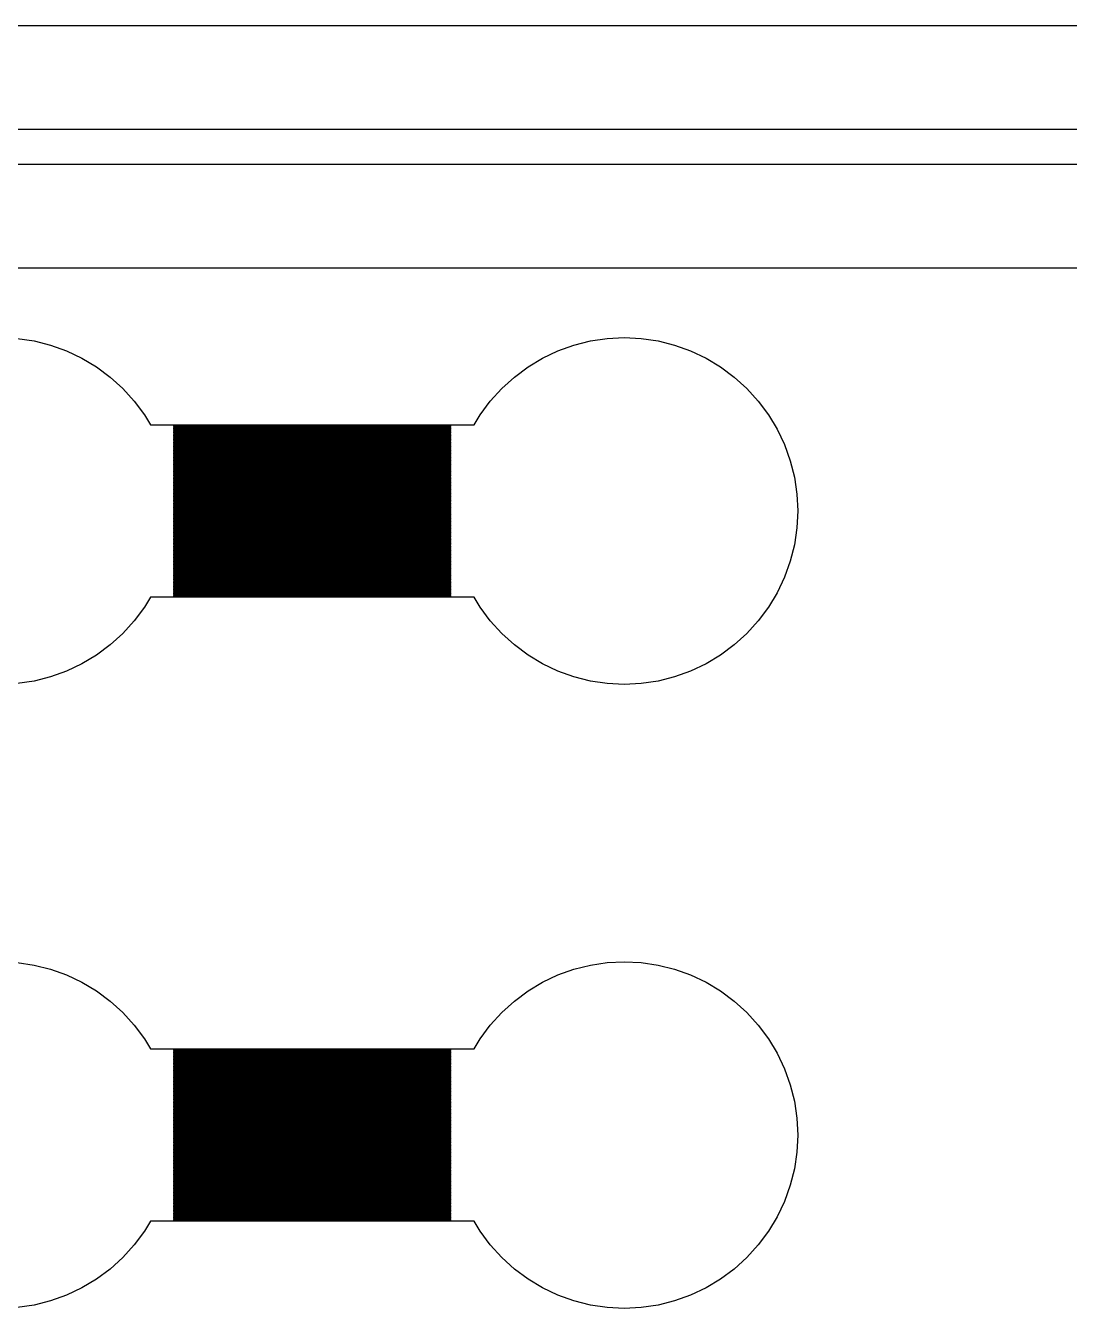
# Model space of a CAD drawing. Extents: x -16 to 132, y -40 to 113.
# Drawn here: x 41.79 to 57.18, y 57.27 to 76.18 of the extents above; entities that cross this region are included whole.
import ezdxf

# ---------------------------------------------------------------- set-up
doc = ezdxf.new("R2010")
doc.units = 0

msp = doc.modelspace()

# ---------------------------------------------------------------- linework, layer by layer
for p, q in [((-2.55649, 76.1837), (112.997, 76.1837)), ((111.463, 74.6498), (-1.0226, 74.6498)), ((-0.51129, 74.1385), (110.952, 74.1385)), ((109.418, 72.6046), (1.0226, 72.6046)), ((41.6659, 71.5697), (41.914, 71.5329)), ((41.914, 71.5329), (42.1574, 71.4719)), ((49.8766, 71.4719), (50.1199, 71.5329)), ((50.1199, 71.5329), (50.3681, 71.5697)), ((50.3681, 71.5697), (50.6187, 71.582)), ((50.6187, 71.582), (50.8693, 71.5697)), ((50.8693, 71.5697), (51.1174, 71.5329)), ((51.1174, 71.5329), (51.3608, 71.4719)), ((42.1574, 71.4719), (42.3936, 71.3874)), ((42.3936, 71.3874), (42.6204, 71.2801)), ((49.4136, 71.2801), (49.6404, 71.3874)), ((49.6404, 71.3874), (49.8766, 71.4719)), ((51.3608, 71.4719), (51.597, 71.3874)), ((51.597, 71.3874), (51.8238, 71.2801)), ((42.6204, 71.2801), (42.8356, 71.1511)), ((42.8356, 71.1511), (43.0371, 71.0017)), ((48.9969, 71.0017), (49.1984, 71.1511)), ((49.1984, 71.1511), (49.4136, 71.2801)), ((51.8238, 71.2801), (52.039, 71.1511)), ((52.039, 71.1511), (52.2405, 71.0017)), ((43.0371, 71.0017), (43.223, 70.8332)), ((48.811, 70.8332), (48.9969, 71.0017)), ((52.2405, 71.0017), (52.4264, 70.8332)), ((43.223, 70.8332), (43.3915, 70.6473)), ((48.6425, 70.6473), (48.811, 70.8332)), ((52.4264, 70.8332), (52.5949, 70.6473)), ((43.3915, 70.6473), (43.5409, 70.4458)), ((48.493, 70.4458), (48.6425, 70.6473)), ((52.5949, 70.6473), (52.7443, 70.4458)), ((43.5409, 70.4458), (43.6292, 70.2986)), ((48.4048, 70.2986), (48.493, 70.4458)), ((52.7443, 70.4458), (52.8733, 70.2306)), ((43.6292, 70.2986), (48.4048, 70.2986)), ((48.0622, 70.2884), (43.9718, 70.2884)), ((43.9718, 70.2884), (43.9718, 70.2782)), ((43.9718, 70.2782), (48.0622, 70.2782)), ((48.0622, 70.2679), (43.9718, 70.2679)), ((43.9718, 70.2679), (43.9718, 70.2577)), ((43.9718, 70.2577), (48.0622, 70.2577)), ((48.0622, 70.2475), (43.9718, 70.2475)), ((43.9718, 70.2475), (43.9718, 70.2373)), ((43.9718, 70.2373), (48.0622, 70.2373)), ((48.0622, 70.227), (43.9718, 70.227)), ((43.9718, 70.227), (43.9718, 70.2168)), ((43.9718, 70.2168), (48.0622, 70.2168)), ((48.0622, 70.2066), (43.9718, 70.2066)), ((43.9718, 70.2066), (43.9718, 70.1964)), ((43.9718, 70.1964), (48.0622, 70.1964)), ((48.0622, 70.2782), (48.0622, 70.2884)), ((48.0622, 70.2577), (48.0622, 70.2679)), ((48.0622, 70.2373), (48.0622, 70.2475)), ((48.0622, 70.2168), (48.0622, 70.227)), ((48.0622, 70.1964), (48.0622, 70.2066)), ((52.8733, 70.2306), (52.9806, 70.0038)), ((48.0622, 70.1861), (43.9718, 70.1861)), ((43.9718, 70.1861), (43.9718, 70.1759)), ((43.9718, 70.1759), (48.0622, 70.1759)), ((48.0622, 70.1657), (43.9718, 70.1657)), ((43.9718, 70.1657), (43.9718, 70.1555)), ((43.9718, 70.1555), (48.0622, 70.1555)), ((48.0622, 70.1452), (43.9718, 70.1452)), ((43.9718, 70.1452), (43.9718, 70.135)), ((43.9718, 70.135), (48.0622, 70.135)), ((48.0622, 70.1248), (43.9718, 70.1248)), ((43.9718, 70.1248), (43.9718, 70.1145)), ((43.9718, 70.1145), (48.0622, 70.1145)), ((48.0622, 70.1043), (43.9718, 70.1043)), ((43.9718, 70.1043), (43.9718, 70.0941)), ((43.9718, 70.0941), (48.0622, 70.0941)), ((48.0622, 70.0839), (43.9718, 70.0839)), ((43.9718, 70.0839), (43.9718, 70.0737)), ((43.9718, 70.0737), (48.0622, 70.0737)), ((48.0622, 70.0634), (43.9718, 70.0634)), ((43.9718, 70.0634), (43.9718, 70.0532)), ((43.9718, 70.0532), (48.0622, 70.0532)), ((48.0622, 70.043), (43.9718, 70.043)), ((43.9718, 70.043), (43.9718, 70.0327)), ((43.9718, 70.0327), (48.0622, 70.0327)), ((48.0622, 70.0225), (43.9718, 70.0225)), ((43.9718, 70.0225), (43.9718, 70.0123)), ((43.9718, 70.0123), (48.0622, 70.0123)), ((48.0622, 70.0021), (43.9718, 70.0021)), ((43.9718, 70.0021), (43.9718, 69.9918)), ((48.0622, 70.1759), (48.0622, 70.1861)), ((48.0622, 70.1555), (48.0622, 70.1657)), ((48.0622, 70.135), (48.0622, 70.1452)), ((48.0622, 70.1145), (48.0622, 70.1248)), ((48.0622, 70.0941), (48.0622, 70.1043)), ((48.0622, 70.0737), (48.0622, 70.0839)), ((48.0622, 70.0532), (48.0622, 70.0634)), ((48.0622, 70.0327), (48.0622, 70.043)), ((48.0622, 70.0123), (48.0622, 70.0225)), ((48.0622, 69.9918), (48.0622, 70.0021)), ((52.9806, 70.0038), (53.0651, 69.7676)), ((43.9718, 69.9918), (48.0622, 69.9918)), ((48.0622, 69.9816), (43.9718, 69.9816)), ((43.9718, 69.9816), (43.9718, 69.9714)), ((43.9718, 69.9714), (48.0622, 69.9714)), ((48.0622, 69.9612), (43.9718, 69.9612)), ((43.9718, 69.9612), (43.9718, 69.9509)), ((43.9718, 69.9509), (48.0622, 69.9509)), ((48.0622, 69.9407), (43.9718, 69.9407)), ((43.9718, 69.9407), (43.9718, 69.9305)), ((43.9718, 69.9305), (48.0622, 69.9305)), ((48.0622, 69.9203), (43.9718, 69.9203)), ((43.9718, 69.9203), (43.9718, 69.91)), ((43.9718, 69.91), (48.0622, 69.91)), ((48.0622, 69.8998), (43.9718, 69.8998)), ((43.9718, 69.8998), (43.9718, 69.8896)), ((43.9718, 69.8896), (48.0622, 69.8896)), ((48.0622, 69.8793), (43.9718, 69.8793)), ((43.9718, 69.8793), (43.9718, 69.8691)), ((43.9718, 69.8691), (48.0622, 69.8691)), ((48.0622, 69.8589), (43.9718, 69.8589)), ((43.9718, 69.8589), (43.9718, 69.8487)), ((43.9718, 69.8487), (48.0622, 69.8487)), ((48.0622, 69.8385), (43.9718, 69.8385)), ((43.9718, 69.8385), (43.9718, 69.8282)), ((43.9718, 69.8282), (48.0622, 69.8282)), ((48.0622, 69.818), (43.9718, 69.818)), ((43.9718, 69.818), (43.9718, 69.8078)), ((43.9718, 69.8078), (48.0622, 69.8078)), ((48.0622, 69.9714), (48.0622, 69.9816)), ((48.0622, 69.9509), (48.0622, 69.9612)), ((48.0622, 69.9305), (48.0622, 69.9407)), ((48.0622, 69.91), (48.0622, 69.9203)), ((48.0622, 69.8896), (48.0622, 69.8998)), ((48.0622, 69.8691), (48.0622, 69.8793)), ((48.0622, 69.8487), (48.0622, 69.8589)), ((48.0622, 69.8282), (48.0622, 69.8385)), ((48.0622, 69.8078), (48.0622, 69.818)), ((48.0622, 69.7975), (43.9718, 69.7975)), ((43.9718, 69.7975), (43.9718, 69.7873)), ((43.9718, 69.7873), (48.0622, 69.7873)), ((48.0622, 69.7771), (43.9718, 69.7771)), ((43.9718, 69.7771), (43.9718, 69.7669)), ((43.9718, 69.7669), (48.0622, 69.7669)), ((48.0622, 69.7567), (43.9718, 69.7567)), ((43.9718, 69.7567), (43.9718, 69.7464)), ((43.9718, 69.7464), (48.0622, 69.7464)), ((48.0622, 69.7362), (43.9718, 69.7362)), ((43.9718, 69.7362), (43.9718, 69.726)), ((43.9718, 69.726), (48.0622, 69.726)), ((48.0622, 69.7157), (43.9718, 69.7157)), ((43.9718, 69.7157), (43.9718, 69.7055)), ((43.9718, 69.7055), (48.0622, 69.7055)), ((48.0622, 69.6953), (43.9718, 69.6953)), ((43.9718, 69.6953), (43.9718, 69.6851)), ((43.9718, 69.6851), (48.0622, 69.6851)), ((48.0622, 69.6748), (43.9718, 69.6748)), ((43.9718, 69.6748), (43.9718, 69.6646)), ((43.9718, 69.6646), (48.0622, 69.6646)), ((48.0622, 69.6544), (43.9718, 69.6544)), ((43.9718, 69.6544), (43.9718, 69.6442)), ((43.9718, 69.6442), (48.0622, 69.6442)), ((48.0622, 69.6339), (43.9718, 69.6339)), ((43.9718, 69.6339), (43.9718, 69.6237)), ((43.9718, 69.6237), (48.0622, 69.6237)), ((48.0622, 69.7873), (48.0622, 69.7975)), ((48.0622, 69.7669), (48.0622, 69.7771)), ((48.0622, 69.7464), (48.0622, 69.7567)), ((48.0622, 69.726), (48.0622, 69.7362)), ((48.0622, 69.7055), (48.0622, 69.7157)), ((48.0622, 69.6851), (48.0622, 69.6953)), ((48.0622, 69.6646), (48.0622, 69.6748)), ((48.0622, 69.6442), (48.0622, 69.6544)), ((48.0622, 69.6237), (48.0622, 69.6339)), ((53.0651, 69.7676), (53.1261, 69.5242)), ((48.0622, 69.6135), (43.9718, 69.6135)), ((43.9718, 69.6135), (43.9718, 69.6032)), ((43.9718, 69.6032), (48.0622, 69.6032)), ((48.0622, 69.593), (43.9718, 69.593)), ((43.9718, 69.593), (43.9718, 69.5828)), ((43.9718, 69.5828), (48.0622, 69.5828)), ((48.0622, 69.5726), (43.9718, 69.5726)), ((43.9718, 69.5726), (43.9718, 69.5623)), ((43.9718, 69.5623), (48.0622, 69.5623)), ((48.0622, 69.5521), (43.9718, 69.5521)), ((43.9718, 69.5521), (43.9718, 69.5419)), ((43.9718, 69.5419), (48.0622, 69.5419)), ((48.0622, 69.5317), (43.9718, 69.5317)), ((43.9718, 69.5317), (43.9718, 69.5214)), ((43.9718, 69.5214), (48.0622, 69.5214)), ((48.0622, 69.5112), (43.9718, 69.5112)), ((43.9718, 69.5112), (43.9718, 69.501)), ((43.9718, 69.501), (48.0622, 69.501)), ((48.0622, 69.4908), (43.9718, 69.4908)), ((43.9718, 69.4908), (43.9718, 69.4805)), ((43.9718, 69.4805), (48.0622, 69.4805)), ((48.0622, 69.4703), (43.9718, 69.4703)), ((43.9718, 69.4703), (43.9718, 69.4601)), ((43.9718, 69.4601), (48.0622, 69.4601)), ((48.0622, 69.4499), (43.9718, 69.4499)), ((43.9718, 69.4499), (43.9718, 69.4397)), ((43.9718, 69.4397), (48.0622, 69.4397)), ((48.0622, 69.6032), (48.0622, 69.6135)), ((48.0622, 69.5828), (48.0622, 69.593)), ((48.0622, 69.5623), (48.0622, 69.5726)), ((48.0622, 69.5419), (48.0622, 69.5521)), ((48.0622, 69.5214), (48.0622, 69.5317)), ((48.0622, 69.501), (48.0622, 69.5112)), ((48.0622, 69.4805), (48.0622, 69.4908)), ((48.0622, 69.4601), (48.0622, 69.4703)), ((48.0622, 69.4397), (48.0622, 69.4499)), ((53.1261, 69.5242), (53.1629, 69.2761)), ((48.0622, 69.4294), (43.9718, 69.4294)), ((43.9718, 69.4294), (43.9718, 69.4192)), ((43.9718, 69.4192), (48.0622, 69.4192)), ((48.0622, 69.409), (43.9718, 69.409)), ((43.9718, 69.409), (43.9718, 69.3987)), ((43.9718, 69.3987), (48.0622, 69.3987)), ((48.0622, 69.3885), (43.9718, 69.3885)), ((43.9718, 69.3885), (43.9718, 69.3783)), ((43.9718, 69.3783), (48.0622, 69.3783)), ((48.0622, 69.3681), (43.9718, 69.3681)), ((43.9718, 69.3681), (43.9718, 69.3578)), ((43.9718, 69.3578), (48.0622, 69.3578)), ((48.0622, 69.3476), (43.9718, 69.3476)), ((43.9718, 69.3476), (43.9718, 69.3374)), ((43.9718, 69.3374), (48.0622, 69.3374)), ((48.0622, 69.3272), (43.9718, 69.3272)), ((43.9718, 69.3272), (43.9718, 69.3169)), ((43.9718, 69.3169), (48.0622, 69.3169)), ((48.0622, 69.3067), (43.9718, 69.3067)), ((43.9718, 69.3067), (43.9718, 69.2965)), ((43.9718, 69.2965), (48.0622, 69.2965)), ((48.0622, 69.2862), (43.9718, 69.2862)), ((43.9718, 69.2862), (43.9718, 69.276)), ((43.9718, 69.276), (48.0622, 69.276)), ((48.0622, 69.2658), (43.9718, 69.2658)), ((43.9718, 69.2658), (43.9718, 69.2556)), ((43.9718, 69.2556), (48.0622, 69.2556)), ((48.0622, 69.2453), (43.9718, 69.2453)), ((43.9718, 69.2453), (43.9718, 69.2351)), ((48.0622, 69.4192), (48.0622, 69.4294)), ((48.0622, 69.3987), (48.0622, 69.409)), ((48.0622, 69.3783), (48.0622, 69.3885)), ((48.0622, 69.3578), (48.0622, 69.3681)), ((48.0622, 69.3374), (48.0622, 69.3476)), ((48.0622, 69.3169), (48.0622, 69.3272)), ((48.0622, 69.2965), (48.0622, 69.3067)), ((48.0622, 69.276), (48.0622, 69.2862)), ((48.0622, 69.2556), (48.0622, 69.2658)), ((48.0622, 69.2351), (48.0622, 69.2453)), ((53.1629, 69.2761), (53.1752, 69.0255)), ((43.9718, 69.2351), (48.0622, 69.2351)), ((48.0622, 69.2249), (43.9718, 69.2249)), ((43.9718, 69.2249), (43.9718, 69.2147)), ((43.9718, 69.2147), (48.0622, 69.2147)), ((48.0622, 69.2044), (43.9718, 69.2044)), ((43.9718, 69.2044), (43.9718, 69.1942)), ((43.9718, 69.1942), (48.0622, 69.1942)), ((48.0622, 69.184), (43.9718, 69.184)), ((43.9718, 69.184), (43.9718, 69.1738)), ((43.9718, 69.1738), (48.0622, 69.1738)), ((48.0622, 69.1635), (43.9718, 69.1635)), ((43.9718, 69.1635), (43.9718, 69.1533)), ((43.9718, 69.1533), (48.0622, 69.1533)), ((48.0622, 69.1431), (43.9718, 69.1431)), ((43.9718, 69.1431), (43.9718, 69.1329)), ((43.9718, 69.1329), (48.0622, 69.1329)), ((48.0622, 69.1226), (43.9718, 69.1226)), ((43.9718, 69.1226), (43.9718, 69.1124)), ((43.9718, 69.1124), (48.0622, 69.1124)), ((48.0622, 69.1022), (43.9718, 69.1022)), ((43.9718, 69.1022), (43.9718, 69.0919)), ((43.9718, 69.0919), (48.0622, 69.0919)), ((48.0622, 69.0817), (43.9718, 69.0817)), ((43.9718, 69.0817), (43.9718, 69.0715)), ((43.9718, 69.0715), (48.0622, 69.0715)), ((48.0622, 69.0613), (43.9718, 69.0613)), ((43.9718, 69.0613), (43.9718, 69.0511)), ((43.9718, 69.0511), (48.0622, 69.0511)), ((48.0622, 69.2147), (48.0622, 69.2249)), ((48.0622, 69.1942), (48.0622, 69.2044)), ((48.0622, 69.1738), (48.0622, 69.184)), ((48.0622, 69.1533), (48.0622, 69.1635)), ((48.0622, 69.1329), (48.0622, 69.1431)), ((48.0622, 69.1124), (48.0622, 69.1226)), ((48.0622, 69.0919), (48.0622, 69.1022)), ((48.0622, 69.0715), (48.0622, 69.0817)), ((48.0622, 69.0511), (48.0622, 69.0613)), ((48.0622, 69.0408), (43.9718, 69.0408)), ((43.9718, 69.0408), (43.9718, 69.0306)), ((43.9718, 69.0306), (48.0622, 69.0306)), ((48.0622, 69.0204), (43.9718, 69.0204)), ((43.9718, 69.0204), (43.9718, 69.0101)), ((43.9718, 69.0101), (48.0622, 69.0101)), ((48.0622, 68.9999), (43.9718, 68.9999)), ((43.9718, 68.9999), (43.9718, 68.9897)), ((43.9718, 68.9897), (48.0622, 68.9897)), ((48.0622, 68.9795), (43.9718, 68.9795)), ((43.9718, 68.9795), (43.9718, 68.9693)), ((43.9718, 68.9693), (48.0622, 68.9693)), ((48.0622, 68.959), (43.9718, 68.959)), ((43.9718, 68.959), (43.9718, 68.9488)), ((43.9718, 68.9488), (48.0622, 68.9488)), ((48.0622, 68.9386), (43.9718, 68.9386)), ((43.9718, 68.9386), (43.9718, 68.9284)), ((43.9718, 68.9284), (48.0622, 68.9284)), ((48.0622, 68.9181), (43.9718, 68.9181)), ((43.9718, 68.9181), (43.9718, 68.9079)), ((43.9718, 68.9079), (48.0622, 68.9079)), ((48.0622, 68.8977), (43.9718, 68.8977)), ((43.9718, 68.8977), (43.9718, 68.8875)), ((43.9718, 68.8875), (48.0622, 68.8875)), ((48.0622, 68.8772), (43.9718, 68.8772)), ((43.9718, 68.8772), (43.9718, 68.867)), ((43.9718, 68.867), (48.0622, 68.867)), ((48.0622, 69.0306), (48.0622, 69.0408)), ((48.0622, 69.0101), (48.0622, 69.0204)), ((48.0622, 68.9897), (48.0622, 68.9999)), ((48.0622, 68.9693), (48.0622, 68.9795)), ((48.0622, 68.9488), (48.0622, 68.959)), ((48.0622, 68.9284), (48.0622, 68.9386)), ((48.0622, 68.9079), (48.0622, 68.9181)), ((48.0622, 68.8875), (48.0622, 68.8977)), ((48.0622, 68.867), (48.0622, 68.8772)), ((53.1752, 69.0255), (53.1629, 68.7749)), ((48.0622, 68.8568), (43.9718, 68.8568)), ((43.9718, 68.8568), (43.9718, 68.8465)), ((43.9718, 68.8465), (48.0622, 68.8465)), ((48.0622, 68.8363), (43.9718, 68.8363)), ((43.9718, 68.8363), (43.9718, 68.8261)), ((43.9718, 68.8261), (48.0622, 68.8261)), ((48.0622, 68.8159), (43.9718, 68.8159)), ((43.9718, 68.8159), (43.9718, 68.8056)), ((43.9718, 68.8056), (48.0622, 68.8056)), ((48.0622, 68.7954), (43.9718, 68.7954)), ((43.9718, 68.7954), (43.9718, 68.7852)), ((43.9718, 68.7852), (48.0622, 68.7852)), ((48.0622, 68.775), (43.9718, 68.775)), ((43.9718, 68.775), (43.9718, 68.7647)), ((43.9718, 68.7647), (48.0622, 68.7647)), ((48.0622, 68.7545), (43.9718, 68.7545)), ((43.9718, 68.7545), (43.9718, 68.7443)), ((43.9718, 68.7443), (48.0622, 68.7443)), ((48.0622, 68.7341), (43.9718, 68.7341)), ((43.9718, 68.7341), (43.9718, 68.7238)), ((43.9718, 68.7238), (48.0622, 68.7238)), ((48.0622, 68.7136), (43.9718, 68.7136)), ((43.9718, 68.7136), (43.9718, 68.7034)), ((43.9718, 68.7034), (48.0622, 68.7034)), ((48.0622, 68.6931), (43.9718, 68.6931)), ((43.9718, 68.6931), (43.9718, 68.6829)), ((43.9718, 68.6829), (48.0622, 68.6829)), ((48.0622, 68.8465), (48.0622, 68.8568)), ((48.0622, 68.8261), (48.0622, 68.8363)), ((48.0622, 68.8056), (48.0622, 68.8159)), ((48.0622, 68.7852), (48.0622, 68.7954)), ((48.0622, 68.7647), (48.0622, 68.775)), ((48.0622, 68.7443), (48.0622, 68.7545)), ((48.0622, 68.7238), (48.0622, 68.7341)), ((48.0622, 68.7034), (48.0622, 68.7136)), ((48.0622, 68.6829), (48.0622, 68.6931)), ((53.1629, 68.7749), (53.1261, 68.5267)), ((48.0622, 68.6727), (43.9718, 68.6727)), ((43.9718, 68.6727), (43.9718, 68.6625)), ((43.9718, 68.6625), (48.0622, 68.6625)), ((48.0622, 68.6523), (43.9718, 68.6523)), ((43.9718, 68.6523), (43.9718, 68.642)), ((43.9718, 68.642), (48.0622, 68.642)), ((48.0622, 68.6318), (43.9718, 68.6318)), ((43.9718, 68.6318), (43.9718, 68.6216)), ((43.9718, 68.6216), (48.0622, 68.6216)), ((48.0622, 68.6113), (43.9718, 68.6113)), ((43.9718, 68.6113), (43.9718, 68.6011)), ((43.9718, 68.6011), (48.0622, 68.6011)), ((48.0622, 68.5909), (43.9718, 68.5909)), ((43.9718, 68.5909), (43.9718, 68.5807)), ((43.9718, 68.5807), (48.0622, 68.5807)), ((48.0622, 68.5704), (43.9718, 68.5704)), ((43.9718, 68.5704), (43.9718, 68.5602)), ((43.9718, 68.5602), (48.0622, 68.5602)), ((48.0622, 68.55), (43.9718, 68.55)), ((43.9718, 68.55), (43.9718, 68.5398)), ((43.9718, 68.5398), (48.0622, 68.5398)), ((48.0622, 68.5295), (43.9718, 68.5295)), ((43.9718, 68.5295), (43.9718, 68.5193)), ((43.9718, 68.5193), (48.0622, 68.5193)), ((48.0622, 68.5091), (43.9718, 68.5091)), ((43.9718, 68.5091), (43.9718, 68.4989)), ((43.9718, 68.4989), (48.0622, 68.4989)), ((48.0622, 68.4886), (43.9718, 68.4886)), ((43.9718, 68.4886), (43.9718, 68.4784)), ((48.0622, 68.6625), (48.0622, 68.6727)), ((48.0622, 68.642), (48.0622, 68.6523)), ((48.0622, 68.6216), (48.0622, 68.6318)), ((48.0622, 68.6011), (48.0622, 68.6113)), ((48.0622, 68.5807), (48.0622, 68.5909)), ((48.0622, 68.5602), (48.0622, 68.5704)), ((48.0622, 68.5398), (48.0622, 68.55)), ((48.0622, 68.5193), (48.0622, 68.5295)), ((48.0622, 68.4989), (48.0622, 68.5091)), ((48.0622, 68.4784), (48.0622, 68.4886)), ((53.1261, 68.5267), (53.0651, 68.2834)), ((43.9718, 68.4784), (48.0622, 68.4784)), ((48.0622, 68.4682), (43.9718, 68.4682)), ((43.9718, 68.4682), (43.9718, 68.458)), ((43.9718, 68.458), (48.0622, 68.458)), ((48.0622, 68.4477), (43.9718, 68.4477)), ((43.9718, 68.4477), (43.9718, 68.4375)), ((43.9718, 68.4375), (48.0622, 68.4375)), ((48.0622, 68.4273), (43.9718, 68.4273)), ((43.9718, 68.4273), (43.9718, 68.4171)), ((43.9718, 68.4171), (48.0622, 68.4171)), ((48.0622, 68.4068), (43.9718, 68.4068)), ((43.9718, 68.4068), (43.9718, 68.3966)), ((43.9718, 68.3966), (48.0622, 68.3966)), ((48.0622, 68.3864), (43.9718, 68.3864)), ((43.9718, 68.3864), (43.9718, 68.3761)), ((43.9718, 68.3761), (48.0622, 68.3761)), ((48.0622, 68.3659), (43.9718, 68.3659)), ((43.9718, 68.3659), (43.9718, 68.3557)), ((43.9718, 68.3557), (48.0622, 68.3557)), ((48.0622, 68.3455), (43.9718, 68.3455)), ((43.9718, 68.3455), (43.9718, 68.3353)), ((43.9718, 68.3353), (48.0622, 68.3353)), ((48.0622, 68.325), (43.9718, 68.325)), ((43.9718, 68.325), (43.9718, 68.3148)), ((43.9718, 68.3148), (48.0622, 68.3148)), ((48.0622, 68.3046), (43.9718, 68.3046)), ((43.9718, 68.3046), (43.9718, 68.2943)), ((48.0622, 68.458), (48.0622, 68.4682)), ((48.0622, 68.4375), (48.0622, 68.4477)), ((48.0622, 68.4171), (48.0622, 68.4273)), ((48.0622, 68.3966), (48.0622, 68.4068)), ((48.0622, 68.3761), (48.0622, 68.3864)), ((48.0622, 68.3557), (48.0622, 68.3659)), ((48.0622, 68.3353), (48.0622, 68.3455)), ((48.0622, 68.3148), (48.0622, 68.325)), ((48.0622, 68.2943), (48.0622, 68.3046)), ((43.9718, 68.2943), (48.0622, 68.2943)), ((48.0622, 68.2841), (43.9718, 68.2841)), ((43.9718, 68.2841), (43.9718, 68.2739)), ((43.9718, 68.2739), (48.0622, 68.2739)), ((48.0622, 68.2637), (43.9718, 68.2637)), ((43.9718, 68.2637), (43.9718, 68.2534)), ((43.9718, 68.2534), (48.0622, 68.2534)), ((48.0622, 68.2432), (43.9718, 68.2432)), ((43.9718, 68.2432), (43.9718, 68.233)), ((43.9718, 68.233), (48.0622, 68.233)), ((48.0622, 68.2228), (43.9718, 68.2228)), ((43.9718, 68.2228), (43.9718, 68.2125)), ((43.9718, 68.2125), (48.0622, 68.2125)), ((48.0622, 68.2023), (43.9718, 68.2023)), ((43.9718, 68.2023), (43.9718, 68.1921)), ((43.9718, 68.1921), (48.0622, 68.1921)), ((48.0622, 68.1819), (43.9718, 68.1819)), ((43.9718, 68.1819), (43.9718, 68.1716)), ((43.9718, 68.1716), (48.0622, 68.1716)), ((48.0622, 68.1614), (43.9718, 68.1614)), ((43.9718, 68.1614), (43.9718, 68.1512)), ((43.9718, 68.1512), (48.0622, 68.1512)), ((48.0622, 68.141), (43.9718, 68.141)), ((43.9718, 68.141), (43.9718, 68.1307)), ((43.9718, 68.1307), (48.0622, 68.1307)), ((48.0622, 68.1205), (43.9718, 68.1205)), ((43.9718, 68.1205), (43.9718, 68.1103)), ((43.9718, 68.1103), (48.0622, 68.1103)), ((48.0622, 68.2739), (48.0622, 68.2841)), ((48.0622, 68.2534), (48.0622, 68.2637)), ((48.0622, 68.233), (48.0622, 68.2432)), ((48.0622, 68.2125), (48.0622, 68.2228)), ((48.0622, 68.1921), (48.0622, 68.2023)), ((48.0622, 68.1716), (48.0622, 68.1819)), ((48.0622, 68.1512), (48.0622, 68.1614)), ((48.0622, 68.1307), (48.0622, 68.141)), ((48.0622, 68.1103), (48.0622, 68.1205)), ((53.0651, 68.2834), (52.9806, 68.0472)), ((48.0622, 68.1), (43.9718, 68.1)), ((43.9718, 68.1), (43.9718, 68.0898)), ((43.9718, 68.0898), (48.0622, 68.0898)), ((48.0622, 68.0796), (43.9718, 68.0796)), ((43.9718, 68.0796), (43.9718, 68.0694)), ((43.9718, 68.0694), (48.0622, 68.0694)), ((48.0622, 68.0591), (43.9718, 68.0591)), ((43.9718, 68.0591), (43.9718, 68.0489)), ((43.9718, 68.0489), (48.0622, 68.0489)), ((48.0622, 68.0387), (43.9718, 68.0387)), ((43.9718, 68.0387), (43.9718, 68.0285)), ((43.9718, 68.0285), (48.0622, 68.0285)), ((48.0622, 68.0182), (43.9718, 68.0182)), ((43.9718, 68.0182), (43.9718, 68.008)), ((43.9718, 68.008), (48.0622, 68.008)), ((48.0622, 67.9978), (43.9718, 67.9978)), ((43.9718, 67.9978), (43.9718, 67.9875)), ((43.9718, 67.9875), (48.0622, 67.9875)), ((48.0622, 67.9773), (43.9718, 67.9773)), ((43.9718, 67.9773), (43.9718, 67.9671)), ((43.9718, 67.9671), (48.0622, 67.9671)), ((48.0622, 67.9569), (43.9718, 67.9569)), ((43.9718, 67.9569), (43.9718, 67.9467)), ((43.9718, 67.9467), (48.0622, 67.9467)), ((48.0622, 67.9364), (43.9718, 67.9364)), ((43.9718, 67.9364), (43.9718, 67.9262)), ((43.9718, 67.9262), (48.0622, 67.9262)), ((48.0622, 67.916), (43.9718, 67.916)), ((43.9718, 67.916), (43.9718, 67.9058)), ((48.0622, 68.0898), (48.0622, 68.1)), ((48.0622, 68.0694), (48.0622, 68.0796)), ((48.0622, 68.0489), (48.0622, 68.0591)), ((48.0622, 68.0285), (48.0622, 68.0387)), ((48.0622, 68.008), (48.0622, 68.0182)), ((48.0622, 67.9875), (48.0622, 67.9978)), ((48.0622, 67.9671), (48.0622, 67.9773)), ((48.0622, 67.9467), (48.0622, 67.9569)), ((48.0622, 67.9262), (48.0622, 67.9364)), ((48.0622, 67.9058), (48.0622, 67.916)), ((52.9806, 68.0472), (52.8733, 67.8204)), ((43.6292, 67.7524), (43.5409, 67.6052)), ((48.4048, 67.7524), (43.6292, 67.7524)), ((43.9718, 67.9058), (48.0622, 67.9058)), ((48.0622, 67.8955), (43.9718, 67.8955)), ((43.9718, 67.8955), (43.9718, 67.8853)), ((43.9718, 67.8853), (48.0622, 67.8853)), ((48.0622, 67.8751), (43.9718, 67.8751)), ((43.9718, 67.8751), (43.9718, 67.8649)), ((43.9718, 67.8649), (48.0622, 67.8649)), ((48.0622, 67.8546), (43.9718, 67.8546)), ((43.9718, 67.8546), (43.9718, 67.8444)), ((43.9718, 67.8444), (48.0622, 67.8444)), ((48.0622, 67.8342), (43.9718, 67.8342)), ((43.9718, 67.8342), (43.9718, 67.8239)), ((43.9718, 67.8239), (48.0622, 67.8239)), ((48.0622, 67.8137), (43.9718, 67.8137)), ((43.9718, 67.8137), (43.9718, 67.8035)), ((43.9718, 67.8035), (48.0622, 67.8035)), ((48.0622, 67.7933), (43.9718, 67.7933)), ((43.9718, 67.7933), (43.9718, 67.783)), ((43.9718, 67.783), (48.0622, 67.783)), ((48.0622, 67.7728), (43.9718, 67.7728)), ((43.9718, 67.7728), (43.9718, 67.7626)), ((43.9718, 67.7626), (48.0622, 67.7626)), ((48.0622, 67.8853), (48.0622, 67.8955)), ((48.0622, 67.8649), (48.0622, 67.8751)), ((48.0622, 67.8444), (48.0622, 67.8546)), ((48.0622, 67.8239), (48.0622, 67.8342)), ((48.0622, 67.8035), (48.0622, 67.8137)), ((48.0622, 67.783), (48.0622, 67.7933)), ((48.0622, 67.7626), (48.0622, 67.7728)), ((48.493, 67.6052), (48.4048, 67.7524)), ((52.8733, 67.8204), (52.7443, 67.6052)), ((43.5409, 67.6052), (43.3915, 67.4037)), ((48.6425, 67.4037), (48.493, 67.6052)), ((52.7443, 67.6052), (52.5949, 67.4037)), ((43.3915, 67.4037), (43.223, 67.2178)), ((48.811, 67.2178), (48.6425, 67.4037)), ((52.5949, 67.4037), (52.4264, 67.2178)), ((43.223, 67.2178), (43.0371, 67.0493)), ((48.9969, 67.0493), (48.811, 67.2178)), ((52.4264, 67.2178), (52.2405, 67.0493)), ((43.0371, 67.0493), (42.8356, 66.8999)), ((49.1984, 66.8999), (48.9969, 67.0493)), ((52.2405, 67.0493), (52.039, 66.8999)), ((42.8356, 66.8999), (42.6204, 66.7709)), ((49.4136, 66.7709), (49.1984, 66.8999)), ((52.039, 66.8999), (51.8238, 66.7709)), ((42.3936, 66.6636), (42.1574, 66.5791)), ((42.6204, 66.7709), (42.3936, 66.6636)), ((49.6404, 66.6636), (49.4136, 66.7709)), ((49.8766, 66.5791), (49.6404, 66.6636)), ((51.597, 66.6636), (51.3608, 66.5791)), ((51.8238, 66.7709), (51.597, 66.6636)), ((41.914, 66.5181), (41.6659, 66.4813)), ((42.1574, 66.5791), (41.914, 66.5181)), ((50.1199, 66.5181), (49.8766, 66.5791)), ((50.3681, 66.4813), (50.1199, 66.5181)), ((50.6187, 66.469), (50.3681, 66.4813)), ((50.8693, 66.4813), (50.6187, 66.469)), ((51.1174, 66.5181), (50.8693, 66.4813)), ((51.3608, 66.5791), (51.1174, 66.5181)), ((41.6659, 62.3663), (41.914, 62.3295)), ((41.914, 62.3295), (42.1574, 62.2685)), ((42.1574, 62.2685), (42.3936, 62.184)), ((49.6404, 62.184), (49.8766, 62.2685)), ((49.8766, 62.2685), (50.1199, 62.3295)), ((50.1199, 62.3295), (50.3681, 62.3663)), ((50.3681, 62.3663), (50.6187, 62.3786)), ((50.6187, 62.3786), (50.8693, 62.3663)), ((50.8693, 62.3663), (51.1174, 62.3295)), ((51.1174, 62.3295), (51.3608, 62.2685)), ((51.3608, 62.2685), (51.597, 62.184)), ((42.3936, 62.184), (42.6204, 62.0767)), ((42.6204, 62.0767), (42.8356, 61.9477)), ((49.1984, 61.9477), (49.4136, 62.0767)), ((49.4136, 62.0767), (49.6404, 62.184)), ((51.597, 62.184), (51.8238, 62.0767)), ((51.8238, 62.0767), (52.039, 61.9477)), ((42.8356, 61.9477), (43.0371, 61.7983)), ((48.9969, 61.7983), (49.1984, 61.9477)), ((52.039, 61.9477), (52.2405, 61.7983)), ((43.0371, 61.7983), (43.223, 61.6298)), ((48.811, 61.6298), (48.9969, 61.7983)), ((52.2405, 61.7983), (52.4264, 61.6298)), ((43.223, 61.6298), (43.3915, 61.4439)), ((48.6425, 61.4439), (48.811, 61.6298)), ((52.4264, 61.6298), (52.5949, 61.4439)), ((43.3915, 61.4439), (43.5409, 61.2424)), ((48.493, 61.2424), (48.6425, 61.4439)), ((52.5949, 61.4439), (52.7443, 61.2424)), ((43.5409, 61.2424), (43.6292, 61.0952)), ((48.4048, 61.0952), (48.493, 61.2424)), ((52.7443, 61.2424), (52.8733, 61.0272)), ((43.6292, 61.0952), (48.4048, 61.0952)), ((48.0622, 61.085), (43.9718, 61.085)), ((43.9718, 61.085), (43.9718, 61.0748)), ((43.9718, 61.0748), (48.0622, 61.0748)), ((48.0622, 61.0645), (43.9718, 61.0645)), ((43.9718, 61.0645), (43.9718, 61.0543)), ((43.9718, 61.0543), (48.0622, 61.0543)), ((48.0622, 61.0441), (43.9718, 61.0441)), ((43.9718, 61.0441), (43.9718, 61.0339)), ((43.9718, 61.0339), (48.0622, 61.0339)), ((48.0622, 61.0236), (43.9718, 61.0236)), ((43.9718, 61.0236), (43.9718, 61.0134)), ((43.9718, 61.0134), (48.0622, 61.0134)), ((48.0622, 61.0032), (43.9718, 61.0032)), ((43.9718, 61.0032), (43.9718, 60.993)), ((43.9718, 60.993), (48.0622, 60.993)), ((48.0622, 60.9827), (43.9718, 60.9827)), ((43.9718, 60.9827), (43.9718, 60.9725)), ((43.9718, 60.9725), (48.0622, 60.9725)), ((48.0622, 60.9623), (43.9718, 60.9623)), ((43.9718, 60.9623), (43.9718, 60.9521)), ((43.9718, 60.9521), (48.0622, 60.9521)), ((48.0622, 60.9418), (43.9718, 60.9418)), ((43.9718, 60.9418), (43.9718, 60.9316)), ((43.9718, 60.9316), (48.0622, 60.9316)), ((48.0622, 60.9214), (43.9718, 60.9214)), ((43.9718, 60.9214), (43.9718, 60.9111)), ((48.0622, 61.0748), (48.0622, 61.085)), ((48.0622, 61.0543), (48.0622, 61.0645)), ((48.0622, 61.0339), (48.0622, 61.0441)), ((48.0622, 61.0134), (48.0622, 61.0236)), ((48.0622, 60.993), (48.0622, 61.0032)), ((48.0622, 60.9725), (48.0622, 60.9827)), ((48.0622, 60.9521), (48.0622, 60.9623)), ((48.0622, 60.9316), (48.0622, 60.9418)), ((48.0622, 60.9111), (48.0622, 60.9214)), ((52.8733, 61.0272), (52.9806, 60.8004)), ((43.9718, 60.9111), (48.0622, 60.9111)), ((48.0622, 60.9009), (43.9718, 60.9009)), ((43.9718, 60.9009), (43.9718, 60.8907)), ((43.9718, 60.8907), (48.0622, 60.8907)), ((48.0622, 60.8805), (43.9718, 60.8805)), ((43.9718, 60.8805), (43.9718, 60.8703)), ((43.9718, 60.8703), (48.0622, 60.8703)), ((48.0622, 60.86), (43.9718, 60.86)), ((43.9718, 60.86), (43.9718, 60.8498)), ((43.9718, 60.8498), (48.0622, 60.8498)), ((48.0622, 60.8396), (43.9718, 60.8396)), ((43.9718, 60.8396), (43.9718, 60.8293)), ((43.9718, 60.8293), (48.0622, 60.8293)), ((48.0622, 60.8191), (43.9718, 60.8191)), ((43.9718, 60.8191), (43.9718, 60.8089)), ((43.9718, 60.8089), (48.0622, 60.8089)), ((48.0622, 60.7987), (43.9718, 60.7987)), ((43.9718, 60.7987), (43.9718, 60.7884)), ((43.9718, 60.7884), (48.0622, 60.7884)), ((48.0622, 60.7782), (43.9718, 60.7782)), ((43.9718, 60.7782), (43.9718, 60.768)), ((43.9718, 60.768), (48.0622, 60.768)), ((48.0622, 60.7578), (43.9718, 60.7578)), ((43.9718, 60.7578), (43.9718, 60.7475)), ((43.9718, 60.7475), (48.0622, 60.7475)), ((48.0622, 60.7373), (43.9718, 60.7373)), ((43.9718, 60.7373), (43.9718, 60.7271)), ((48.0622, 60.8907), (48.0622, 60.9009)), ((48.0622, 60.8703), (48.0622, 60.8805)), ((48.0622, 60.8498), (48.0622, 60.86)), ((48.0622, 60.8293), (48.0622, 60.8396)), ((48.0622, 60.8089), (48.0622, 60.8191)), ((48.0622, 60.7884), (48.0622, 60.7987)), ((48.0622, 60.768), (48.0622, 60.7782)), ((48.0622, 60.7475), (48.0622, 60.7578)), ((48.0622, 60.7271), (48.0622, 60.7373)), ((52.9806, 60.8004), (53.0651, 60.5642)), ((43.9718, 60.7271), (48.0622, 60.7271)), ((48.0622, 60.7169), (43.9718, 60.7169)), ((43.9718, 60.7169), (43.9718, 60.7066)), ((43.9718, 60.7066), (48.0622, 60.7066)), ((48.0622, 60.6964), (43.9718, 60.6964)), ((43.9718, 60.6964), (43.9718, 60.6862)), ((43.9718, 60.6862), (48.0622, 60.6862)), ((48.0622, 60.6759), (43.9718, 60.6759)), ((43.9718, 60.6759), (43.9718, 60.6657)), ((43.9718, 60.6657), (48.0622, 60.6657)), ((48.0622, 60.6555), (43.9718, 60.6555)), ((43.9718, 60.6555), (43.9718, 60.6453)), ((43.9718, 60.6453), (48.0622, 60.6453)), ((48.0622, 60.6351), (43.9718, 60.6351)), ((43.9718, 60.6351), (43.9718, 60.6248)), ((43.9718, 60.6248), (48.0622, 60.6248)), ((48.0622, 60.6146), (43.9718, 60.6146)), ((43.9718, 60.6146), (43.9718, 60.6044)), ((43.9718, 60.6044), (48.0622, 60.6044)), ((48.0622, 60.5941), (43.9718, 60.5941)), ((43.9718, 60.5941), (43.9718, 60.5839)), ((43.9718, 60.5839), (48.0622, 60.5839)), ((48.0622, 60.5737), (43.9718, 60.5737)), ((43.9718, 60.5737), (43.9718, 60.5635)), ((43.9718, 60.5635), (48.0622, 60.5635)), ((48.0622, 60.5533), (43.9718, 60.5533)), ((43.9718, 60.5533), (43.9718, 60.543)), ((43.9718, 60.543), (48.0622, 60.543)), ((48.0622, 60.7066), (48.0622, 60.7169)), ((48.0622, 60.6862), (48.0622, 60.6964)), ((48.0622, 60.6657), (48.0622, 60.6759)), ((48.0622, 60.6453), (48.0622, 60.6555)), ((48.0622, 60.6248), (48.0622, 60.6351)), ((48.0622, 60.6044), (48.0622, 60.6146)), ((48.0622, 60.5839), (48.0622, 60.5941)), ((48.0622, 60.5635), (48.0622, 60.5737)), ((48.0622, 60.543), (48.0622, 60.5533)), ((53.0651, 60.5642), (53.1261, 60.3208)), ((48.0622, 60.5328), (43.9718, 60.5328)), ((43.9718, 60.5328), (43.9718, 60.5226)), ((43.9718, 60.5226), (48.0622, 60.5226)), ((48.0622, 60.5123), (43.9718, 60.5123)), ((43.9718, 60.5123), (43.9718, 60.5021)), ((43.9718, 60.5021), (48.0622, 60.5021)), ((48.0622, 60.4919), (43.9718, 60.4919)), ((43.9718, 60.4919), (43.9718, 60.4817)), ((43.9718, 60.4817), (48.0622, 60.4817)), ((48.0622, 60.4714), (43.9718, 60.4714)), ((43.9718, 60.4714), (43.9718, 60.4612)), ((43.9718, 60.4612), (48.0622, 60.4612)), ((48.0622, 60.451), (43.9718, 60.451)), ((43.9718, 60.451), (43.9718, 60.4408)), ((43.9718, 60.4408), (48.0622, 60.4408)), ((48.0622, 60.4305), (43.9718, 60.4305)), ((43.9718, 60.4305), (43.9718, 60.4203)), ((43.9718, 60.4203), (48.0622, 60.4203)), ((48.0622, 60.4101), (43.9718, 60.4101)), ((43.9718, 60.4101), (43.9718, 60.3998)), ((43.9718, 60.3998), (48.0622, 60.3998)), ((48.0622, 60.3896), (43.9718, 60.3896)), ((43.9718, 60.3896), (43.9718, 60.3794)), ((43.9718, 60.3794), (48.0622, 60.3794)), ((48.0622, 60.3692), (43.9718, 60.3692)), ((43.9718, 60.3692), (43.9718, 60.3589)), ((43.9718, 60.3589), (48.0622, 60.3589)), ((48.0622, 60.5226), (48.0622, 60.5328)), ((48.0622, 60.5021), (48.0622, 60.5123)), ((48.0622, 60.4817), (48.0622, 60.4919)), ((48.0622, 60.4612), (48.0622, 60.4714)), ((48.0622, 60.4408), (48.0622, 60.451)), ((48.0622, 60.4203), (48.0622, 60.4305)), ((48.0622, 60.3998), (48.0622, 60.4101)), ((48.0622, 60.3794), (48.0622, 60.3896)), ((48.0622, 60.3589), (48.0622, 60.3692)), ((48.0622, 60.3487), (43.9718, 60.3487)), ((43.9718, 60.3487), (43.9718, 60.3385)), ((43.9718, 60.3385), (48.0622, 60.3385)), ((48.0622, 60.3283), (43.9718, 60.3283)), ((43.9718, 60.3283), (43.9718, 60.318)), ((43.9718, 60.318), (48.0622, 60.318)), ((48.0622, 60.3078), (43.9718, 60.3078)), ((43.9718, 60.3078), (43.9718, 60.2976)), ((43.9718, 60.2976), (48.0622, 60.2976)), ((48.0622, 60.2874), (43.9718, 60.2874)), ((43.9718, 60.2874), (43.9718, 60.2771)), ((43.9718, 60.2771), (48.0622, 60.2771)), ((48.0622, 60.2669), (43.9718, 60.2669)), ((43.9718, 60.2669), (43.9718, 60.2567)), ((43.9718, 60.2567), (48.0622, 60.2567)), ((48.0622, 60.2465), (43.9718, 60.2465)), ((43.9718, 60.2465), (43.9718, 60.2362)), ((43.9718, 60.2362), (48.0622, 60.2362)), ((48.0622, 60.226), (43.9718, 60.226)), ((43.9718, 60.226), (43.9718, 60.2158)), ((43.9718, 60.2158), (48.0622, 60.2158)), ((48.0622, 60.2056), (43.9718, 60.2056)), ((43.9718, 60.2056), (43.9718, 60.1953)), ((43.9718, 60.1953), (48.0622, 60.1953)), ((48.0622, 60.1851), (43.9718, 60.1851)), ((43.9718, 60.1851), (43.9718, 60.1749)), ((43.9718, 60.1749), (48.0622, 60.1749)), ((48.0622, 60.1647), (43.9718, 60.1647)), ((43.9718, 60.1647), (43.9718, 60.1544)), ((48.0622, 60.3385), (48.0622, 60.3487)), ((48.0622, 60.318), (48.0622, 60.3283)), ((48.0622, 60.2976), (48.0622, 60.3078)), ((48.0622, 60.2771), (48.0622, 60.2874)), ((48.0622, 60.2567), (48.0622, 60.2669)), ((48.0622, 60.2362), (48.0622, 60.2465)), ((48.0622, 60.2158), (48.0622, 60.226)), ((48.0622, 60.1953), (48.0622, 60.2056)), ((48.0622, 60.1749), (48.0622, 60.1851)), ((48.0622, 60.1544), (48.0622, 60.1647)), ((53.1261, 60.3208), (53.1629, 60.0727)), ((43.9718, 60.1544), (48.0622, 60.1544)), ((48.0622, 60.1442), (43.9718, 60.1442)), ((43.9718, 60.1442), (43.9718, 60.134)), ((43.9718, 60.134), (48.0622, 60.134)), ((48.0622, 60.1238), (43.9718, 60.1238)), ((43.9718, 60.1238), (43.9718, 60.1135)), ((43.9718, 60.1135), (48.0622, 60.1135)), ((48.0622, 60.1033), (43.9718, 60.1033)), ((43.9718, 60.1033), (43.9718, 60.0931)), ((43.9718, 60.0931), (48.0622, 60.0931)), ((48.0622, 60.0828), (43.9718, 60.0828)), ((43.9718, 60.0828), (43.9718, 60.0726)), ((43.9718, 60.0726), (48.0622, 60.0726)), ((48.0622, 60.0624), (43.9718, 60.0624)), ((43.9718, 60.0624), (43.9718, 60.0522)), ((43.9718, 60.0522), (48.0622, 60.0522)), ((48.0622, 60.0419), (43.9718, 60.0419)), ((43.9718, 60.0419), (43.9718, 60.0317)), ((43.9718, 60.0317), (48.0622, 60.0317)), ((48.0622, 60.0215), (43.9718, 60.0215)), ((43.9718, 60.0215), (43.9718, 60.0113)), ((43.9718, 60.0113), (48.0622, 60.0113)), ((48.0622, 60.001), (43.9718, 60.001)), ((43.9718, 60.001), (43.9718, 59.9908)), ((43.9718, 59.9908), (48.0622, 59.9908)), ((48.0622, 59.9806), (43.9718, 59.9806)), ((43.9718, 59.9806), (43.9718, 59.9704)), ((43.9718, 59.9704), (48.0622, 59.9704)), ((48.0622, 60.134), (48.0622, 60.1442)), ((48.0622, 60.1135), (48.0622, 60.1238)), ((48.0622, 60.0931), (48.0622, 60.1033)), ((48.0622, 60.0726), (48.0622, 60.0828)), ((48.0622, 60.0522), (48.0622, 60.0624)), ((48.0622, 60.0317), (48.0622, 60.0419)), ((48.0622, 60.0113), (48.0622, 60.0215)), ((48.0622, 59.9908), (48.0622, 60.001)), ((48.0622, 59.9704), (48.0622, 59.9806)), ((53.1629, 60.0727), (53.1752, 59.8221)), ((48.0622, 59.9601), (43.9718, 59.9601)), ((43.9718, 59.9601), (43.9718, 59.9499)), ((43.9718, 59.9499), (48.0622, 59.9499)), ((48.0622, 59.9397), (43.9718, 59.9397)), ((43.9718, 59.9397), (43.9718, 59.9295)), ((43.9718, 59.9295), (48.0622, 59.9295)), ((48.0622, 59.9192), (43.9718, 59.9192)), ((43.9718, 59.9192), (43.9718, 59.909)), ((43.9718, 59.909), (48.0622, 59.909)), ((48.0622, 59.8988), (43.9718, 59.8988)), ((43.9718, 59.8988), (43.9718, 59.8885)), ((43.9718, 59.8885), (48.0622, 59.8885)), ((48.0622, 59.8783), (43.9718, 59.8783)), ((43.9718, 59.8783), (43.9718, 59.8681)), ((43.9718, 59.8681), (48.0622, 59.8681)), ((48.0622, 59.8579), (43.9718, 59.8579)), ((43.9718, 59.8579), (43.9718, 59.8477)), ((43.9718, 59.8477), (48.0622, 59.8477)), ((48.0622, 59.8374), (43.9718, 59.8374)), ((43.9718, 59.8374), (43.9718, 59.8272)), ((43.9718, 59.8272), (48.0622, 59.8272)), ((48.0622, 59.817), (43.9718, 59.817)), ((43.9718, 59.817), (43.9718, 59.8067)), ((43.9718, 59.8067), (48.0622, 59.8067)), ((48.0622, 59.7965), (43.9718, 59.7965)), ((43.9718, 59.7965), (43.9718, 59.7863)), ((43.9718, 59.7863), (48.0622, 59.7863)), ((48.0622, 59.9499), (48.0622, 59.9601)), ((48.0622, 59.9295), (48.0622, 59.9397)), ((48.0622, 59.909), (48.0622, 59.9192)), ((48.0622, 59.8885), (48.0622, 59.8988)), ((48.0622, 59.8681), (48.0622, 59.8783)), ((48.0622, 59.8477), (48.0622, 59.8579)), ((48.0622, 59.8272), (48.0622, 59.8374)), ((48.0622, 59.8067), (48.0622, 59.817)), ((48.0622, 59.7863), (48.0622, 59.7965)), ((53.1752, 59.8221), (53.1629, 59.5715)), ((48.0622, 59.7761), (43.9718, 59.7761)), ((43.9718, 59.7761), (43.9718, 59.7659)), ((43.9718, 59.7659), (48.0622, 59.7659)), ((48.0622, 59.7556), (43.9718, 59.7556)), ((43.9718, 59.7556), (43.9718, 59.7454)), ((43.9718, 59.7454), (48.0622, 59.7454)), ((48.0622, 59.7352), (43.9718, 59.7352)), ((43.9718, 59.7352), (43.9718, 59.725)), ((43.9718, 59.725), (48.0622, 59.725)), ((48.0622, 59.7147), (43.9718, 59.7147)), ((43.9718, 59.7147), (43.9718, 59.7045)), ((43.9718, 59.7045), (48.0622, 59.7045)), ((48.0622, 59.6943), (43.9718, 59.6943)), ((43.9718, 59.6943), (43.9718, 59.6841)), ((43.9718, 59.6841), (48.0622, 59.6841)), ((48.0622, 59.6738), (43.9718, 59.6738)), ((43.9718, 59.6738), (43.9718, 59.6636)), ((43.9718, 59.6636), (48.0622, 59.6636)), ((48.0622, 59.6534), (43.9718, 59.6534)), ((43.9718, 59.6534), (43.9718, 59.6431)), ((43.9718, 59.6431), (48.0622, 59.6431)), ((48.0622, 59.6329), (43.9718, 59.6329)), ((43.9718, 59.6329), (43.9718, 59.6227)), ((43.9718, 59.6227), (48.0622, 59.6227)), ((48.0622, 59.6125), (43.9718, 59.6125)), ((43.9718, 59.6125), (43.9718, 59.6022)), ((43.9718, 59.6022), (48.0622, 59.6022)), ((48.0622, 59.7659), (48.0622, 59.7761)), ((48.0622, 59.7454), (48.0622, 59.7556)), ((48.0622, 59.725), (48.0622, 59.7352)), ((48.0622, 59.7045), (48.0622, 59.7147)), ((48.0622, 59.6841), (48.0622, 59.6943)), ((48.0622, 59.6636), (48.0622, 59.6738)), ((48.0622, 59.6431), (48.0622, 59.6534)), ((48.0622, 59.6227), (48.0622, 59.6329)), ((48.0622, 59.6022), (48.0622, 59.6125)), ((48.0622, 59.592), (43.9718, 59.592)), ((43.9718, 59.592), (43.9718, 59.5818)), ((43.9718, 59.5818), (48.0622, 59.5818)), ((48.0622, 59.5716), (43.9718, 59.5716)), ((43.9718, 59.5716), (43.9718, 59.5613)), ((43.9718, 59.5613), (48.0622, 59.5613)), ((48.0622, 59.5511), (43.9718, 59.5511)), ((43.9718, 59.5511), (43.9718, 59.5409)), ((43.9718, 59.5409), (48.0622, 59.5409)), ((48.0622, 59.5307), (43.9718, 59.5307)), ((43.9718, 59.5307), (43.9718, 59.5204)), ((43.9718, 59.5204), (48.0622, 59.5204)), ((48.0622, 59.5102), (43.9718, 59.5102)), ((43.9718, 59.5102), (43.9718, 59.5)), ((43.9718, 59.5), (48.0622, 59.5)), ((48.0622, 59.4897), (43.9718, 59.4897)), ((43.9718, 59.4897), (43.9718, 59.4795)), ((43.9718, 59.4795), (48.0622, 59.4795)), ((48.0622, 59.4693), (43.9718, 59.4693)), ((43.9718, 59.4693), (43.9718, 59.4591)), ((43.9718, 59.4591), (48.0622, 59.4591)), ((48.0622, 59.4489), (43.9718, 59.4489)), ((43.9718, 59.4489), (43.9718, 59.4386)), ((43.9718, 59.4386), (48.0622, 59.4386)), ((48.0622, 59.4284), (43.9718, 59.4284)), ((43.9718, 59.4284), (43.9718, 59.4182)), ((43.9718, 59.4182), (48.0622, 59.4182)), ((48.0622, 59.4079), (43.9718, 59.4079)), ((43.9718, 59.4079), (43.9718, 59.3977)), ((48.0622, 59.5818), (48.0622, 59.592)), ((48.0622, 59.5613), (48.0622, 59.5716)), ((48.0622, 59.5409), (48.0622, 59.5511)), ((48.0622, 59.5204), (48.0622, 59.5307)), ((48.0622, 59.5), (48.0622, 59.5102)), ((48.0622, 59.4795), (48.0622, 59.4897)), ((48.0622, 59.4591), (48.0622, 59.4693)), ((48.0622, 59.4386), (48.0622, 59.4489)), ((48.0622, 59.4182), (48.0622, 59.4284)), ((48.0622, 59.3977), (48.0622, 59.4079)), ((53.1629, 59.5715), (53.1261, 59.3233)), ((43.9718, 59.3977), (48.0622, 59.3977)), ((48.0622, 59.3875), (43.9718, 59.3875)), ((43.9718, 59.3875), (43.9718, 59.3773)), ((43.9718, 59.3773), (48.0622, 59.3773)), ((48.0622, 59.3671), (43.9718, 59.3671)), ((43.9718, 59.3671), (43.9718, 59.3568)), ((43.9718, 59.3568), (48.0622, 59.3568)), ((48.0622, 59.3466), (43.9718, 59.3466)), ((43.9718, 59.3466), (43.9718, 59.3364)), ((43.9718, 59.3364), (48.0622, 59.3364)), ((48.0622, 59.3261), (43.9718, 59.3261)), ((43.9718, 59.3261), (43.9718, 59.3159)), ((43.9718, 59.3159), (48.0622, 59.3159)), ((48.0622, 59.3057), (43.9718, 59.3057)), ((43.9718, 59.3057), (43.9718, 59.2955)), ((43.9718, 59.2955), (48.0622, 59.2955)), ((48.0622, 59.2852), (43.9718, 59.2852)), ((43.9718, 59.2852), (43.9718, 59.275)), ((43.9718, 59.275), (48.0622, 59.275)), ((48.0622, 59.2648), (43.9718, 59.2648)), ((43.9718, 59.2648), (43.9718, 59.2546)), ((43.9718, 59.2546), (48.0622, 59.2546)), ((48.0622, 59.2443), (43.9718, 59.2443)), ((43.9718, 59.2443), (43.9718, 59.2341)), ((43.9718, 59.2341), (48.0622, 59.2341)), ((48.0622, 59.2239), (43.9718, 59.2239)), ((43.9718, 59.2239), (43.9718, 59.2137)), ((43.9718, 59.2137), (48.0622, 59.2137)), ((48.0622, 59.3773), (48.0622, 59.3875)), ((48.0622, 59.3568), (48.0622, 59.3671)), ((48.0622, 59.3364), (48.0622, 59.3466)), ((48.0622, 59.3159), (48.0622, 59.3261)), ((48.0622, 59.2955), (48.0622, 59.3057)), ((48.0622, 59.275), (48.0622, 59.2852)), ((48.0622, 59.2546), (48.0622, 59.2648)), ((48.0622, 59.2341), (48.0622, 59.2443)), ((48.0622, 59.2137), (48.0622, 59.2239)), ((53.1261, 59.3233), (53.0651, 59.08)), ((48.0622, 59.2034), (43.9718, 59.2034)), ((43.9718, 59.2034), (43.9718, 59.1932)), ((43.9718, 59.1932), (48.0622, 59.1932)), ((48.0622, 59.183), (43.9718, 59.183)), ((43.9718, 59.183), (43.9718, 59.1727)), ((43.9718, 59.1727), (48.0622, 59.1727)), ((48.0622, 59.1625), (43.9718, 59.1625)), ((43.9718, 59.1625), (43.9718, 59.1523)), ((43.9718, 59.1523), (48.0622, 59.1523)), ((48.0622, 59.1421), (43.9718, 59.1421)), ((43.9718, 59.1421), (43.9718, 59.1319)), ((43.9718, 59.1319), (48.0622, 59.1319)), ((48.0622, 59.1216), (43.9718, 59.1216)), ((43.9718, 59.1216), (43.9718, 59.1114)), ((43.9718, 59.1114), (48.0622, 59.1114)), ((48.0622, 59.1012), (43.9718, 59.1012)), ((43.9718, 59.1012), (43.9718, 59.0909)), ((43.9718, 59.0909), (48.0622, 59.0909)), ((48.0622, 59.0807), (43.9718, 59.0807)), ((43.9718, 59.0807), (43.9718, 59.0705)), ((43.9718, 59.0705), (48.0622, 59.0705)), ((48.0622, 59.0603), (43.9718, 59.0603)), ((43.9718, 59.0603), (43.9718, 59.05)), ((43.9718, 59.05), (48.0622, 59.05)), ((48.0622, 59.0398), (43.9718, 59.0398)), ((43.9718, 59.0398), (43.9718, 59.0296)), ((43.9718, 59.0296), (48.0622, 59.0296)), ((48.0622, 59.1932), (48.0622, 59.2034)), ((48.0622, 59.1727), (48.0622, 59.183)), ((48.0622, 59.1523), (48.0622, 59.1625)), ((48.0622, 59.1319), (48.0622, 59.1421)), ((48.0622, 59.1114), (48.0622, 59.1216)), ((48.0622, 59.0909), (48.0622, 59.1012)), ((48.0622, 59.0705), (48.0622, 59.0807)), ((48.0622, 59.05), (48.0622, 59.0603)), ((48.0622, 59.0296), (48.0622, 59.0398)), ((53.0651, 59.08), (52.9806, 58.8438)), ((48.0622, 59.0194), (43.9718, 59.0194)), ((43.9718, 59.0194), (43.9718, 59.0091)), ((43.9718, 59.0091), (48.0622, 59.0091)), ((48.0622, 58.9989), (43.9718, 58.9989)), ((43.9718, 58.9989), (43.9718, 58.9887)), ((43.9718, 58.9887), (48.0622, 58.9887)), ((48.0622, 58.9785), (43.9718, 58.9785)), ((43.9718, 58.9785), (43.9718, 58.9682)), ((43.9718, 58.9682), (48.0622, 58.9682)), ((48.0622, 58.958), (43.9718, 58.958)), ((43.9718, 58.958), (43.9718, 58.9478)), ((43.9718, 58.9478), (48.0622, 58.9478)), ((48.0622, 58.9375), (43.9718, 58.9375)), ((43.9718, 58.9375), (43.9718, 58.9273)), ((43.9718, 58.9273), (48.0622, 58.9273)), ((48.0622, 58.9171), (43.9718, 58.9171)), ((43.9718, 58.9171), (43.9718, 58.9069)), ((43.9718, 58.9069), (48.0622, 58.9069)), ((48.0622, 58.8966), (43.9718, 58.8966)), ((43.9718, 58.8966), (43.9718, 58.8864)), ((43.9718, 58.8864), (48.0622, 58.8864)), ((48.0622, 58.8762), (43.9718, 58.8762)), ((43.9718, 58.8762), (43.9718, 58.866)), ((43.9718, 58.866), (48.0622, 58.866)), ((48.0622, 58.8557), (43.9718, 58.8557)), ((43.9718, 58.8557), (43.9718, 58.8455)), ((43.9718, 58.8455), (48.0622, 58.8455)), ((48.0622, 58.8353), (43.9718, 58.8353)), ((43.9718, 58.8353), (43.9718, 58.8251)), ((48.0622, 59.0091), (48.0622, 59.0194)), ((48.0622, 58.9887), (48.0622, 58.9989)), ((48.0622, 58.9682), (48.0622, 58.9785)), ((48.0622, 58.9478), (48.0622, 58.958)), ((48.0622, 58.9273), (48.0622, 58.9375)), ((48.0622, 58.9069), (48.0622, 58.9171)), ((48.0622, 58.8864), (48.0622, 58.8966)), ((48.0622, 58.866), (48.0622, 58.8762)), ((48.0622, 58.8455), (48.0622, 58.8557)), ((48.0622, 58.8251), (48.0622, 58.8353)), ((52.9806, 58.8438), (52.8733, 58.617)), ((43.9718, 58.8251), (48.0622, 58.8251)), ((48.0622, 58.8148), (43.9718, 58.8148)), ((43.9718, 58.8148), (43.9718, 58.8046)), ((43.9718, 58.8046), (48.0622, 58.8046)), ((48.0622, 58.7944), (43.9718, 58.7944)), ((43.9718, 58.7944), (43.9718, 58.7841)), ((43.9718, 58.7841), (48.0622, 58.7841)), ((48.0622, 58.7739), (43.9718, 58.7739)), ((43.9718, 58.7739), (43.9718, 58.7637)), ((43.9718, 58.7637), (48.0622, 58.7637)), ((48.0622, 58.7535), (43.9718, 58.7535)), ((43.9718, 58.7535), (43.9718, 58.7433)), ((43.9718, 58.7433), (48.0622, 58.7433)), ((48.0622, 58.733), (43.9718, 58.733)), ((43.9718, 58.733), (43.9718, 58.7228)), ((43.9718, 58.7228), (48.0622, 58.7228)), ((48.0622, 58.7126), (43.9718, 58.7126)), ((43.9718, 58.7126), (43.9718, 58.7024)), ((43.9718, 58.7024), (48.0622, 58.7024)), ((48.0622, 58.6921), (43.9718, 58.6921)), ((43.9718, 58.6921), (43.9718, 58.6819)), ((43.9718, 58.6819), (48.0622, 58.6819)), ((48.0622, 58.6717), (43.9718, 58.6717)), ((43.9718, 58.6717), (43.9718, 58.6615)), ((43.9718, 58.6615), (48.0622, 58.6615)), ((48.0622, 58.6512), (43.9718, 58.6512)), ((43.9718, 58.6512), (43.9718, 58.641)), ((48.0622, 58.8046), (48.0622, 58.8148)), ((48.0622, 58.7841), (48.0622, 58.7944)), ((48.0622, 58.7637), (48.0622, 58.7739)), ((48.0622, 58.7433), (48.0622, 58.7535)), ((48.0622, 58.7228), (48.0622, 58.733)), ((48.0622, 58.7024), (48.0622, 58.7126)), ((48.0622, 58.6819), (48.0622, 58.6921)), ((48.0622, 58.6615), (48.0622, 58.6717)), ((48.0622, 58.641), (48.0622, 58.6512)), ((43.6292, 58.549), (43.5409, 58.4018)), ((48.4048, 58.549), (43.6292, 58.549)), ((43.9718, 58.641), (48.0622, 58.641)), ((48.0622, 58.6308), (43.9718, 58.6308)), ((43.9718, 58.6308), (43.9718, 58.6205)), ((43.9718, 58.6205), (48.0622, 58.6205)), ((48.0622, 58.6103), (43.9718, 58.6103)), ((43.9718, 58.6103), (43.9718, 58.6001)), ((43.9718, 58.6001), (48.0622, 58.6001)), ((48.0622, 58.5899), (43.9718, 58.5899)), ((43.9718, 58.5899), (43.9718, 58.5796)), ((43.9718, 58.5796), (48.0622, 58.5796)), ((48.0622, 58.5694), (43.9718, 58.5694)), ((43.9718, 58.5694), (43.9718, 58.5592)), ((43.9718, 58.5592), (48.0622, 58.5592)), ((48.0622, 58.6205), (48.0622, 58.6308)), ((48.0622, 58.6001), (48.0622, 58.6103)), ((48.0622, 58.5796), (48.0622, 58.5899)), ((48.0622, 58.5592), (48.0622, 58.5694)), ((48.493, 58.4018), (48.4048, 58.549)), ((52.8733, 58.617), (52.7443, 58.4018)), ((43.5409, 58.4018), (43.3915, 58.2003)), ((48.6425, 58.2003), (48.493, 58.4018)), ((52.7443, 58.4018), (52.5949, 58.2003)), ((43.3915, 58.2003), (43.223, 58.0144)), ((48.811, 58.0144), (48.6425, 58.2003)), ((52.5949, 58.2003), (52.4264, 58.0144)), ((43.223, 58.0144), (43.0371, 57.8459)), ((48.9969, 57.8459), (48.811, 58.0144)), ((52.4264, 58.0144), (52.2405, 57.8459)), ((43.0371, 57.8459), (42.8356, 57.6965)), ((49.1984, 57.6965), (48.9969, 57.8459)), ((52.2405, 57.8459), (52.039, 57.6965)), ((42.6204, 57.5675), (42.3936, 57.4602)), ((42.8356, 57.6965), (42.6204, 57.5675)), ((49.4136, 57.5675), (49.1984, 57.6965)), ((49.6404, 57.4602), (49.4136, 57.5675)), ((51.8238, 57.5675), (51.597, 57.4602)), ((52.039, 57.6965), (51.8238, 57.5675)), ((42.1574, 57.3757), (41.914, 57.3147)), ((42.3936, 57.4602), (42.1574, 57.3757)), ((49.8766, 57.3757), (49.6404, 57.4602)), ((50.1199, 57.3147), (49.8766, 57.3757)), ((51.3608, 57.3757), (51.1174, 57.3147)), ((51.597, 57.4602), (51.3608, 57.3757)), ((41.914, 57.3147), (41.6659, 57.2779)), ((50.3681, 57.2779), (50.1199, 57.3147)), ((50.6187, 57.2656), (50.3681, 57.2779)), ((50.8693, 57.2779), (50.6187, 57.2656)), ((51.1174, 57.3147), (50.8693, 57.2779))]:
    msp.add_line(p, q)

doc.saveas('drawing.dxf')
